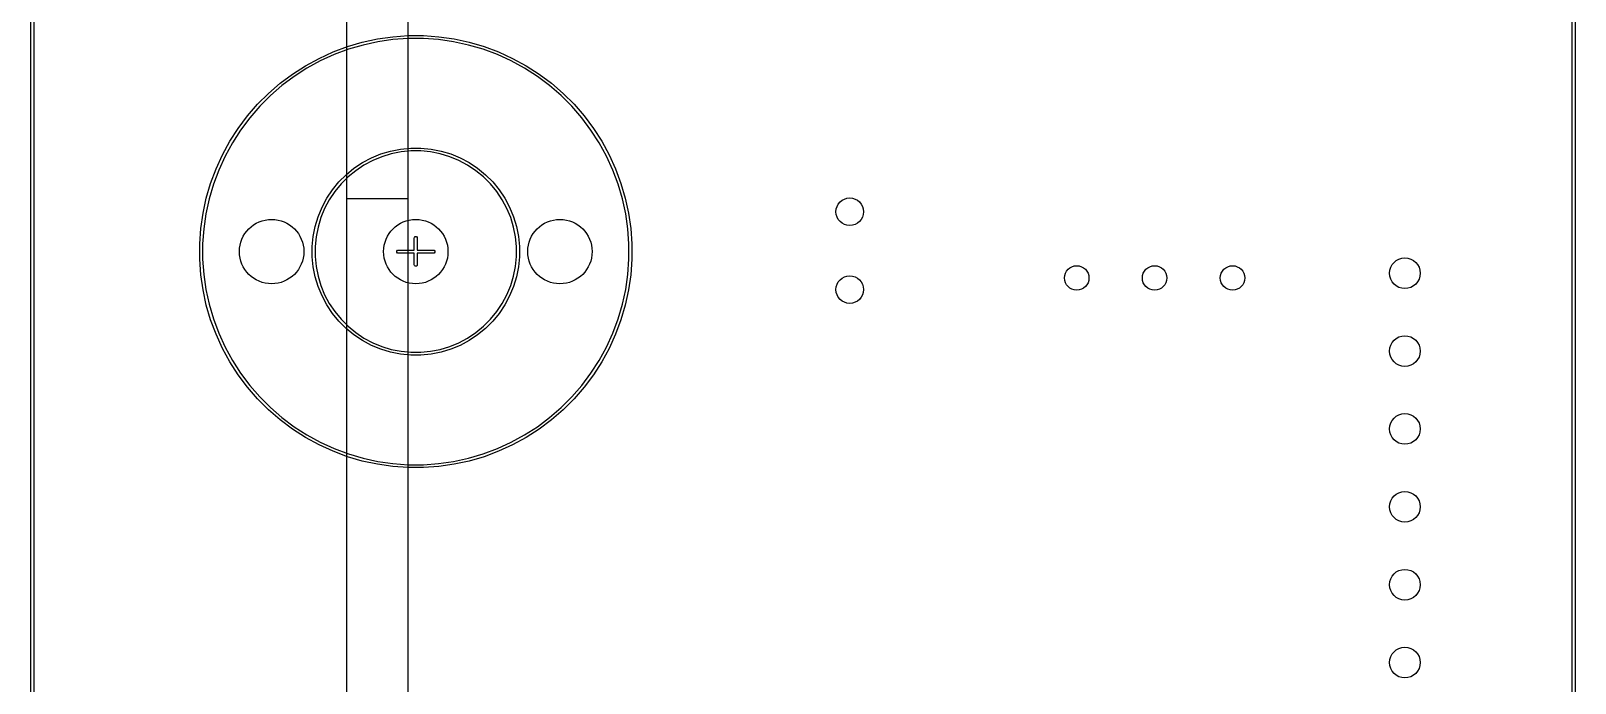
# Model space of a CAD drawing. Extents: x 0 to 287, y -201 to 0.
# Drawn here: x -0.3 to 50, y -75.8 to -54.5 of the extents above; entities that cross this region are included whole.
import ezdxf

# ---------------------------------------------------------------- set-up
doc = ezdxf.new("R2010")
doc.units = 0
doc.layers.add('BLACK', color=7, linetype='CONTINUOUS')

msp = doc.modelspace()

# ---------------------------------------------------------------- linework, layer by layer
at = {"layer": 'BLACK', "linetype": 'CONTINUOUS'}
for p, q in [((50.05, 0), (50.05, -200)), ((49.95, -199.95), (49.95, -0.05)), ((-0.3, -201.063333), (-0.3, -1.063333)), ((-0.2, -1.063333), (-0.2, -201.063333)), ((10, -200.0072), (10, -10)), ((12, -198.0072), (12, -12)), ((10.506489, -54.898992), (10.99825, -54.792016)), ((10.99825, -54.792016), (11.496389, -54.720394)), ((11.506605, -54.815416), (11.015219, -54.886067)), ((11.496389, -54.720394), (11.998369, -54.684492)), ((12.00178, -54.78), (11.506605, -54.815416)), ((11.998369, -54.684492), (12.501631, -54.684492)), ((12.49822, -54.78), (12.00178, -54.78)), ((12.993395, -54.815416), (12.49822, -54.78)), ((12.501631, -54.684492), (13.003611, -54.720394)), ((13.484781, -54.886067), (12.993395, -54.815416)), ((13.003611, -54.720394), (13.50175, -54.792016)), ((13.50175, -54.792016), (13.993511, -54.898992)), ((9.094299, -55.425712), (9.552082, -55.216649)), ((9.588654, -55.304944), (9.137077, -55.511172)), ((9.552082, -55.216649), (10.023613, -55.040777)), ((10.053794, -55.131456), (9.588654, -55.304944)), ((10.023613, -55.040777), (10.506489, -54.898992)), ((10.530124, -54.991592), (10.053794, -55.131456)), ((11.015219, -54.886067), (10.530124, -54.991592)), ((13.969876, -54.991592), (13.484781, -54.886067)), ((14.446206, -55.131456), (13.969876, -54.991592)), ((13.993511, -54.898992), (14.476387, -55.040777)), ((14.911346, -55.304944), (14.446206, -55.131456)), ((14.476387, -55.040777), (14.947918, -55.216649)), ((15.362923, -55.511172), (14.911346, -55.304944)), ((14.947918, -55.216649), (15.405701, -55.425712)), ((8.229225, -55.938984), (8.652596, -55.6669)), ((8.701362, -55.74909), (8.283731, -56.017486)), ((8.652596, -55.6669), (9.094299, -55.425712)), ((9.137077, -55.511172), (8.701362, -55.74909)), ((15.798638, -55.74909), (15.362923, -55.511172)), ((15.405701, -55.425712), (15.847404, -55.6669)), ((16.216269, -56.017486), (15.798638, -55.74909)), ((15.847404, -55.6669), (16.270775, -55.938984)), ((7.446004, -56.570144), (7.826343, -56.240577)), ((7.88631, -56.314991), (7.511126, -56.64009)), ((7.826343, -56.240577), (8.229225, -55.938984)), ((8.283731, -56.017486), (7.88631, -56.314991)), ((16.61369, -56.314991), (16.216269, -56.017486)), ((16.270775, -55.938984), (16.673657, -56.240577)), ((16.988874, -56.64009), (16.61369, -56.314991)), ((16.673657, -56.240577), (17.053996, -56.570144)), ((7.090144, -56.926004), (7.446004, -56.570144)), ((7.511126, -56.64009), (7.16009, -56.991126)), ((17.33991, -56.991126), (16.988874, -56.64009)), ((17.053996, -56.570144), (17.409856, -56.926004)), ((6.458984, -57.709225), (6.760577, -57.306343)), ((6.834991, -57.36631), (6.537486, -57.763731)), ((6.760577, -57.306343), (7.090144, -56.926004)), ((7.16009, -56.991126), (6.834991, -57.36631)), ((17.665009, -57.36631), (17.33991, -56.991126)), ((17.409856, -56.926004), (17.739423, -57.306343)), ((17.962514, -57.763731), (17.665009, -57.36631)), ((17.739423, -57.306343), (18.041016, -57.709225)), ((6.1869, -58.132596), (6.458984, -57.709225)), ((6.537486, -57.763731), (6.26909, -58.181362)), ((18.23091, -58.181362), (17.962514, -57.763731)), ((18.041016, -57.709225), (18.3131, -58.132596)), ((5.945712, -58.574299), (6.1869, -58.132596)), ((6.26909, -58.181362), (6.031172, -58.617077)), ((11.428039, -58.448546), (11.753635, -58.383781)), ((11.753635, -58.383781), (12.084012, -58.351242)), ((12.084012, -58.351242), (12.415988, -58.351242)), ((12.415988, -58.351242), (12.746365, -58.383781)), ((12.746365, -58.383781), (13.071961, -58.448546)), ((18.468828, -58.617077), (18.23091, -58.181362)), ((18.3131, -58.132596), (18.554288, -58.574299)), ((5.736649, -59.032082), (5.945712, -58.574299)), ((6.031172, -58.617077), (5.824944, -59.068654)), ((10.234849, -59.012883), (10.510876, -58.828447)), ((10.510876, -58.828447), (10.803653, -58.671955)), ((10.844715, -58.758775), (10.560251, -58.910824)), ((10.803653, -58.671955), (11.110358, -58.544914)), ((11.142713, -58.63534), (10.844715, -58.758775)), ((11.110358, -58.544914), (11.428039, -58.448546)), ((11.451375, -58.541709), (11.142713, -58.63534)), ((11.767727, -58.478783), (11.451375, -58.541709)), ((12.088725, -58.447167), (11.767727, -58.478783)), ((12.411275, -58.447167), (12.088725, -58.447167)), ((12.732273, -58.478783), (12.411275, -58.447167)), ((13.048625, -58.541709), (12.732273, -58.478783)), ((13.357287, -58.63534), (13.048625, -58.541709)), ((13.071961, -58.448546), (13.389642, -58.544914)), ((13.655285, -58.758775), (13.357287, -58.63534)), ((13.389642, -58.544914), (13.696347, -58.671955)), ((13.939749, -58.910824), (13.655285, -58.758775)), ((13.696347, -58.671955), (13.989124, -58.828447)), ((13.989124, -58.828447), (14.265151, -59.012883)), ((18.675056, -59.068654), (18.468828, -58.617077)), ((18.554288, -58.574299), (18.763351, -59.032082)), ((5.560777, -59.503613), (5.736649, -59.032082)), ((5.824944, -59.068654), (5.651456, -59.533794)), ((9.743486, -59.458228), (9.978228, -59.223486)), ((10.042725, -59.294648), (9.814648, -59.522725)), ((9.978228, -59.223486), (10.234849, -59.012883)), ((10.29206, -59.090024), (10.042725, -59.294648)), ((10.560251, -58.910824), (10.29206, -59.090024)), ((14.20794, -59.090024), (13.939749, -58.910824)), ((14.457275, -59.294648), (14.20794, -59.090024)), ((14.265151, -59.012883), (14.521772, -59.223486)), ((14.685352, -59.522725), (14.457275, -59.294648)), ((14.521772, -59.223486), (14.756514, -59.458228)), ((18.848544, -59.533794), (18.675056, -59.068654)), ((18.763351, -59.032082), (18.939223, -59.503613)), ((5.418992, -59.986489), (5.560777, -59.503613)), ((5.651456, -59.533794), (5.511592, -60.010124)), ((9.348447, -59.990876), (9.532883, -59.714849)), ((9.610024, -59.77206), (9.430824, -60.040251)), ((9.532883, -59.714849), (9.743486, -59.458228)), ((9.814648, -59.522725), (9.610024, -59.77206)), ((14.889976, -59.77206), (14.685352, -59.522725)), ((14.756514, -59.458228), (14.967117, -59.714849)), ((15.069176, -60.040251), (14.889976, -59.77206)), ((14.967117, -59.714849), (15.151553, -59.990876)), ((18.988408, -60.010124), (18.848544, -59.533794)), ((18.939223, -59.503613), (19.081008, -59.986489)), ((5.312016, -60.47825), (5.418992, -59.986489)), ((5.511592, -60.010124), (5.406067, -60.495219)), ((9.064914, -60.590358), (9.191955, -60.283653)), ((9.278775, -60.324715), (9.15534, -60.622713)), ((9.191955, -60.283653), (9.348447, -59.990876)), ((9.430824, -60.040251), (9.278775, -60.324715)), ((10, -60), (12, -60)), ((15.221225, -60.324715), (15.069176, -60.040251)), ((15.151553, -59.990876), (15.308045, -60.283653)), ((15.34466, -60.622713), (15.221225, -60.324715)), ((15.308045, -60.283653), (15.435086, -60.590358)), ((19.093933, -60.495219), (18.988408, -60.010124)), ((19.081008, -59.986489), (19.187984, -60.47825)), ((5.240394, -60.976389), (5.312016, -60.47825)), ((5.406067, -60.495219), (5.335416, -60.986605)), ((8.903781, -61.233635), (8.968546, -60.908039)), ((8.968546, -60.908039), (9.064914, -60.590358)), ((9.15534, -60.622713), (9.061709, -60.931375)), ((15.438291, -60.931375), (15.34466, -60.622713)), ((15.435086, -60.590358), (15.531454, -60.908039)), ((15.531454, -60.908039), (15.596219, -61.233635)), ((19.164584, -60.986605), (19.093933, -60.495219)), ((19.187984, -60.47825), (19.259606, -60.976389)), ((5.204492, -61.478369), (5.240394, -60.976389)), ((5.335416, -60.986605), (5.3, -61.48178)), ((8.871242, -61.564012), (8.903781, -61.233635)), ((8.998783, -61.247727), (8.967167, -61.568725)), ((9.061709, -60.931375), (8.998783, -61.247727)), ((12.2, -61.288333), (12.203806, -61.269199)), ((12.2, -61.68), (12.2, -61.288333)), ((12.203806, -61.269199), (12.230866, -61.242139)), ((12.230866, -61.242139), (12.269134, -61.242139)), ((12.269134, -61.242139), (12.296194, -61.269199)), ((12.296194, -61.269199), (12.3, -61.288333)), ((12.3, -61.288333), (12.3, -61.68)), ((15.501217, -61.247727), (15.438291, -60.931375)), ((15.532833, -61.568725), (15.501217, -61.247727)), ((15.596219, -61.233635), (15.628758, -61.564012)), ((19.2, -61.48178), (19.164584, -60.986605)), ((19.259606, -60.976389), (19.295508, -61.478369)), ((5.204492, -61.48178), (5.204492, -61.478369)), ((5.204492, -61.981631), (5.204492, -61.48178)), ((5.3, -61.48178), (5.3, -61.97822)), ((8.871242, -61.568725), (8.871242, -61.564012)), ((8.871242, -61.895988), (8.871242, -61.568725)), ((8.903781, -62.226365), (8.871242, -61.895988)), ((8.967167, -61.568725), (8.967167, -61.891275)), ((8.967167, -61.891275), (8.998783, -62.212273)), ((11.628806, -61.710866), (11.655866, -61.683806)), ((11.628806, -61.749134), (11.628806, -61.710866)), ((11.655866, -61.776194), (11.628806, -61.749134)), ((11.655866, -61.683806), (11.675, -61.68)), ((11.675, -61.78), (11.655866, -61.776194)), ((11.675, -61.68), (12.2, -61.68)), ((12.2, -61.78), (11.675, -61.78)), ((12.2, -62.163333), (12.2, -61.78)), ((12.3, -61.68), (12.825, -61.68)), ((12.825, -61.78), (12.3, -61.78)), ((12.3, -61.78), (12.3, -62.163333)), ((12.825, -61.68), (12.844134, -61.683806)), ((12.844134, -61.776194), (12.825, -61.78)), ((12.844134, -61.683806), (12.871194, -61.710866)), ((12.871194, -61.749134), (12.844134, -61.776194)), ((12.871194, -61.710866), (12.871194, -61.749134)), ((15.501217, -62.212273), (15.532833, -61.891275)), ((15.532833, -61.891275), (15.532833, -61.568725)), ((15.628758, -61.895988), (15.596219, -62.226365)), ((15.628758, -61.564012), (15.628758, -61.895988)), ((19.2, -61.97822), (19.2, -61.48178)), ((19.295508, -61.478369), (19.295508, -61.981631)), ((5.240394, -62.483611), (5.204492, -61.981631)), ((5.3, -61.97822), (5.335416, -62.473395)), ((8.968546, -62.551961), (8.903781, -62.226365)), ((8.998783, -62.212273), (9.061709, -62.528625)), ((12.203806, -62.182467), (12.2, -62.163333)), ((12.230866, -62.209527), (12.203806, -62.182467)), ((12.269134, -62.209527), (12.230866, -62.209527)), ((12.296194, -62.182467), (12.269134, -62.209527)), ((12.3, -62.163333), (12.296194, -62.182467)), ((15.438291, -62.528625), (15.501217, -62.212273)), ((15.596219, -62.226365), (15.531454, -62.551961)), ((19.164584, -62.473395), (19.2, -61.97822)), ((19.295508, -61.981631), (19.259606, -62.483611)), ((5.312016, -62.98175), (5.240394, -62.483611)), ((5.335416, -62.473395), (5.406067, -62.964781)), ((9.064914, -62.869642), (8.968546, -62.551961)), ((9.061709, -62.528625), (9.15534, -62.837287)), ((9.191955, -63.176347), (9.064914, -62.869642)), ((9.15534, -62.837287), (9.278775, -63.135285)), ((15.221225, -63.135285), (15.34466, -62.837287)), ((15.435086, -62.869642), (15.308045, -63.176347)), ((15.34466, -62.837287), (15.438291, -62.528625)), ((15.531454, -62.551961), (15.435086, -62.869642)), ((19.093933, -62.964781), (19.164584, -62.473395)), ((19.259606, -62.483611), (19.187984, -62.98175)), ((5.418992, -63.473511), (5.312016, -62.98175)), ((5.406067, -62.964781), (5.511592, -63.449876)), ((9.348447, -63.469124), (9.191955, -63.176347)), ((9.278775, -63.135285), (9.430824, -63.419749)), ((9.430824, -63.419749), (9.610024, -63.68794)), ((14.889976, -63.68794), (15.069176, -63.419749)), ((15.069176, -63.419749), (15.221225, -63.135285)), ((15.308045, -63.176347), (15.151553, -63.469124)), ((18.988408, -63.449876), (19.093933, -62.964781)), ((19.187984, -62.98175), (19.081008, -63.473511)), ((5.560777, -63.956387), (5.418992, -63.473511)), ((5.511592, -63.449876), (5.651456, -63.926206)), ((5.651456, -63.926206), (5.824944, -64.391346)), ((9.532883, -63.745151), (9.348447, -63.469124)), ((9.743486, -64.001772), (9.532883, -63.745151)), ((9.610024, -63.68794), (9.814648, -63.937275)), ((9.814648, -63.937275), (10.042725, -64.165352)), ((14.457275, -64.165352), (14.685352, -63.937275)), ((14.685352, -63.937275), (14.889976, -63.68794)), ((14.967117, -63.745151), (14.756514, -64.001772)), ((15.151553, -63.469124), (14.967117, -63.745151)), ((18.675056, -64.391346), (18.848544, -63.926206)), ((18.848544, -63.926206), (18.988408, -63.449876)), ((19.081008, -63.473511), (18.939223, -63.956387)), ((5.736649, -64.427918), (5.560777, -63.956387)), ((5.945712, -64.885701), (5.736649, -64.427918)), ((5.824944, -64.391346), (6.031172, -64.842923)), ((9.978228, -64.236514), (9.743486, -64.001772)), ((10.234849, -64.447117), (9.978228, -64.236514)), ((10.042725, -64.165352), (10.29206, -64.369976)), ((10.510876, -64.631553), (10.234849, -64.447117)), ((10.29206, -64.369976), (10.560251, -64.549176)), ((13.939749, -64.549176), (14.20794, -64.369976)), ((14.265151, -64.447117), (13.989124, -64.631553)), ((14.20794, -64.369976), (14.457275, -64.165352)), ((14.521772, -64.236514), (14.265151, -64.447117)), ((14.756514, -64.001772), (14.521772, -64.236514)), ((18.468828, -64.842923), (18.675056, -64.391346)), ((18.763351, -64.427918), (18.554288, -64.885701)), ((18.939223, -63.956387), (18.763351, -64.427918)), ((6.1869, -65.327404), (5.945712, -64.885701)), ((6.031172, -64.842923), (6.26909, -65.278638)), ((10.803653, -64.788045), (10.510876, -64.631553)), ((10.560251, -64.549176), (10.844715, -64.701225)), ((11.110358, -64.915086), (10.803653, -64.788045)), ((10.844715, -64.701225), (11.142713, -64.82466)), ((11.428039, -65.011454), (11.110358, -64.915086)), ((11.142713, -64.82466), (11.451375, -64.918291)), ((11.451375, -64.918291), (11.767727, -64.981217)), ((12.732273, -64.981217), (13.048625, -64.918291)), ((13.048625, -64.918291), (13.357287, -64.82466)), ((13.389642, -64.915086), (13.071961, -65.011454)), ((13.357287, -64.82466), (13.655285, -64.701225)), ((13.696347, -64.788045), (13.389642, -64.915086)), ((13.655285, -64.701225), (13.939749, -64.549176)), ((13.989124, -64.631553), (13.696347, -64.788045)), ((18.23091, -65.278638), (18.468828, -64.842923)), ((18.554288, -64.885701), (18.3131, -65.327404)), ((6.458984, -65.750775), (6.1869, -65.327404)), ((6.26909, -65.278638), (6.537486, -65.696269)), ((11.753635, -65.076219), (11.428039, -65.011454)), ((12.084012, -65.108758), (11.753635, -65.076219)), ((11.767727, -64.981217), (12.088725, -65.012833)), ((12.415988, -65.108758), (12.084012, -65.108758)), ((12.088725, -65.012833), (12.411275, -65.012833)), ((12.411275, -65.012833), (12.732273, -64.981217)), ((12.746365, -65.076219), (12.415988, -65.108758)), ((13.071961, -65.011454), (12.746365, -65.076219)), ((17.962514, -65.696269), (18.23091, -65.278638)), ((18.3131, -65.327404), (18.041016, -65.750775)), ((6.760577, -66.153657), (6.458984, -65.750775)), ((6.537486, -65.696269), (6.834991, -66.09369)), ((17.665009, -66.09369), (17.962514, -65.696269)), ((18.041016, -65.750775), (17.739423, -66.153657)), ((7.090144, -66.533996), (6.760577, -66.153657)), ((6.834991, -66.09369), (7.16009, -66.468874)), ((17.33991, -66.468874), (17.665009, -66.09369)), ((17.739423, -66.153657), (17.409856, -66.533996)), ((7.446004, -66.889856), (7.090144, -66.533996)), ((7.16009, -66.468874), (7.511126, -66.81991)), ((7.826343, -67.219423), (7.446004, -66.889856)), ((7.511126, -66.81991), (7.88631, -67.145009)), ((16.61369, -67.145009), (16.988874, -66.81991)), ((17.053996, -66.889856), (16.673657, -67.219423)), ((16.988874, -66.81991), (17.33991, -66.468874)), ((17.409856, -66.533996), (17.053996, -66.889856)), ((8.229225, -67.521016), (7.826343, -67.219423)), ((7.88631, -67.145009), (8.283731, -67.442514)), ((8.283731, -67.442514), (8.701362, -67.71091)), ((15.798638, -67.71091), (16.216269, -67.442514)), ((16.216269, -67.442514), (16.61369, -67.145009)), ((16.673657, -67.219423), (16.270775, -67.521016)), ((8.652596, -67.7931), (8.229225, -67.521016)), ((9.094299, -68.034288), (8.652596, -67.7931)), ((8.701362, -67.71091), (9.137077, -67.948828)), ((9.137077, -67.948828), (9.588654, -68.155056)), ((14.911346, -68.155056), (15.362923, -67.948828)), ((15.362923, -67.948828), (15.798638, -67.71091)), ((15.847404, -67.7931), (15.405701, -68.034288)), ((16.270775, -67.521016), (15.847404, -67.7931)), ((9.552082, -68.243351), (9.094299, -68.034288)), ((10.023613, -68.419223), (9.552082, -68.243351)), ((9.588654, -68.155056), (10.053794, -68.328544)), ((10.506489, -68.561008), (10.023613, -68.419223)), ((10.053794, -68.328544), (10.530124, -68.468408)), ((10.530124, -68.468408), (11.015219, -68.573933)), ((13.484781, -68.573933), (13.969876, -68.468408)), ((13.969876, -68.468408), (14.446206, -68.328544)), ((14.476387, -68.419223), (13.993511, -68.561008)), ((14.446206, -68.328544), (14.911346, -68.155056)), ((14.947918, -68.243351), (14.476387, -68.419223)), ((15.405701, -68.034288), (14.947918, -68.243351)), ((10.99825, -68.667984), (10.506489, -68.561008)), ((11.496389, -68.739606), (10.99825, -68.667984)), ((11.015219, -68.573933), (11.506605, -68.644584)), ((11.998369, -68.775508), (11.496389, -68.739606)), ((11.506605, -68.644584), (12.00178, -68.68)), ((12.501631, -68.775508), (11.998369, -68.775508)), ((12.00178, -68.68), (12.49822, -68.68)), ((12.49822, -68.68), (12.993395, -68.644584)), ((13.003611, -68.739606), (12.501631, -68.775508)), ((12.993395, -68.644584), (13.484781, -68.573933)), ((13.50175, -68.667984), (13.003611, -68.739606)), ((13.993511, -68.561008), (13.50175, -68.667984))]:
    msp.add_line(p, q, dxfattribs=at)
at = {"layer": 'BLACK'}
for centre, radius in [((26.4, -60.43), 0.45), ((26.4, -60.43), 0.45), ((7.55, -61.73), 1.05), ((7.55, -61.73), 1.05), ((12.25, -61.73), 1.05), ((12.25, -61.73), 1.05), ((16.95, -61.73), 1.05), ((16.95, -61.73), 1.05), ((33.8, -62.59), 0.4), ((33.8, -62.59), 0.4), ((36.34, -62.59), 0.4), ((36.34, -62.59), 0.4), ((38.88, -62.59), 0.4), ((38.88, -62.59), 0.4), ((44.5, -62.435), 0.5), ((44.5, -62.435), 0.5), ((26.4, -62.97), 0.45), ((26.4, -62.97), 0.45), ((44.5, -64.975), 0.5), ((44.5, -64.975), 0.5), ((44.5, -67.515), 0.5), ((44.5, -67.515), 0.5), ((44.5, -70.055), 0.5), ((44.5, -70.055), 0.5), ((44.5, -72.595), 0.5), ((44.5, -72.595), 0.5), ((44.5, -75.135), 0.5), ((44.5, -75.135), 0.5)]:
    msp.add_circle(centre, radius, dxfattribs=at)

doc.saveas('drawing.dxf')
